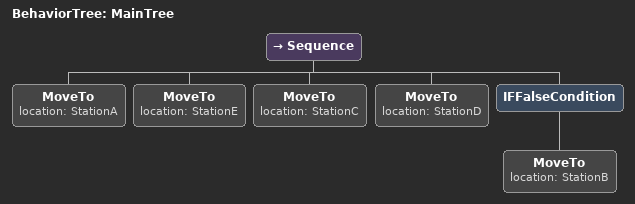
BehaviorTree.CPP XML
<root main_tree_to_execute = "MainTree">
    <BehaviorTree ID="MainTree">
        <Sequence>
            <MoveTo location="StationA"/>
            <MoveTo location="StationE"/>
            <MoveTo location="StationC"/>
            <MoveTo location="StationD"/>
            <IFFalseCondition>
                <MoveTo location="StationB"/>
            </IFFalseCondition>
        </Sequence>
    </BehaviorTree>
</root>
